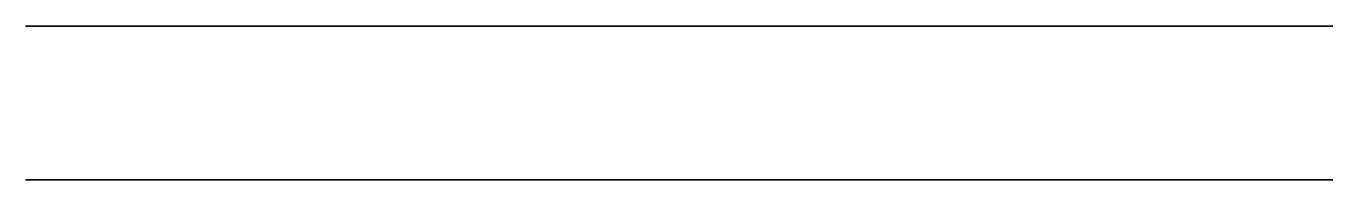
# Model space of a CAD drawing. Header units: centimetres. Extents: x 0 to 3.4, y 0 to 0.4.
import ezdxf

# ---------------------------------------------------------------- set-up
doc = ezdxf.new("R2010")
doc.units = ezdxf.units.CM
doc.header["$MEASUREMENT"] = 0
for name, color, linetype in [('filter_arm v2_Sketch1', 7, 'Continuous'), ('filter_arm v2_Sketch2', 7, 'Continuous'), ('filter_arm v2_Sketch3', 7, 'Continuous'), ('filter_arm v2_Sketch4', 7, 'Continuous')]:
    doc.layers.add(name, color=color, linetype=linetype)

msp = doc.modelspace()

# ---------------------------------------------------------------- linework, layer by layer
at = {"layer": 'filter_arm v2_Sketch1'}
for p, q in [((0, 0), (0, 0, 3.2)), ((1.7, 0), (1.7, 0, 3.2)), ((3.4, 0), (3.4, 0, 3.2))]:
    msp.add_line(p, q, dxfattribs=at)
at = {"layer": 'filter_arm v2_Sketch1', "extrusion": (0, 1, 0)}
msp.add_circle((-1.7, 3.2), 1.05, dxfattribs=at)
for centre, radius, start, end in [((-1.7, 0.2133), 1.7133, 187.1527, 352.8473), ((-1.7, 3.2), 1.7, 0, 180)]:
    msp.add_arc(centre, radius, start, end, dxfattribs=at)
at = {"layer": 'filter_arm v2_Sketch1'}
msp.add_point((0, 0), dxfattribs=at)
at = {"layer": 'filter_arm v2_Sketch2'}
for p, q in [((0, 0.4), (0, 0.4, 3.2)), ((3.4, 0.4, 3.2), (3.4, 0.4))]:
    msp.add_line(p, q, dxfattribs=at)
at = {"layer": 'filter_arm v2_Sketch2', "extrusion": (0, 1, 0)}
for radius in [1.3, 1.05]:
    msp.add_circle((-1.7, 3.2, 0.4), radius, dxfattribs=at)
for centre, radius, start, end in [((-1.7, 0.2133, 0.4), 1.7133, 187.1527, 352.8473), ((-1.7, 3.2, 0.4), 1.7, 0, 180)]:
    msp.add_arc(centre, radius, start, end, dxfattribs=at)
at = {"layer": 'filter_arm v2_Sketch2'}
msp.add_point((0, 0.4), dxfattribs=at)
at = {"layer": 'filter_arm v2_Sketch3'}
for p, q in [((0, 0.4), (0, 0.4, 3.2)), ((1.7, 0.4, 3.2), (1.7, 0.4)), ((3.4, 0.4, 3.2), (3.4, 0.4))]:
    msp.add_line(p, q, dxfattribs=at)
at = {"layer": 'filter_arm v2_Sketch3', "extrusion": (0, 1, 0)}
msp.add_circle((-1.7, 3.2, 0.4), 1.3, dxfattribs=at)
for centre, radius, start, end in [((-1.7, 0.2133, 0.4), 1.7133, 187.1527, 352.8473), ((-1.7, 3.2, 0.4), 1.7, 0, 180)]:
    msp.add_arc(centre, radius, start, end, dxfattribs=at)
at = {"layer": 'filter_arm v2_Sketch3'}
msp.add_point((0, 0.4), dxfattribs=at)
at = {"layer": 'filter_arm v2_Sketch4'}
for p, q in [((0, 0.4), (0, 0.4, 3.2)), ((3.4, 0.4, 3.2), (3.4, 0.4))]:
    msp.add_line(p, q, dxfattribs=at)
at = {"layer": 'filter_arm v2_Sketch4', "extrusion": (0, 1, 0)}
for centre, radius in [((-1.7, 3.2, 0.4), 1.3), ((-1.7, 0, 0.4), 0.275), ((-1.7, 0, 0.4), 0.15)]:
    msp.add_circle(centre, radius, dxfattribs=at)
for centre, radius, start, end in [((-1.7, 0.2133, 0.4), 1.7133, 187.1527, 352.8473), ((-1.7, 3.2, 0.4), 1.7, 0, 180)]:
    msp.add_arc(centre, radius, start, end, dxfattribs=at)
at = {"layer": 'filter_arm v2_Sketch4'}
msp.add_point((0, 0.4), dxfattribs=at)

doc.saveas('drawing.dxf')
